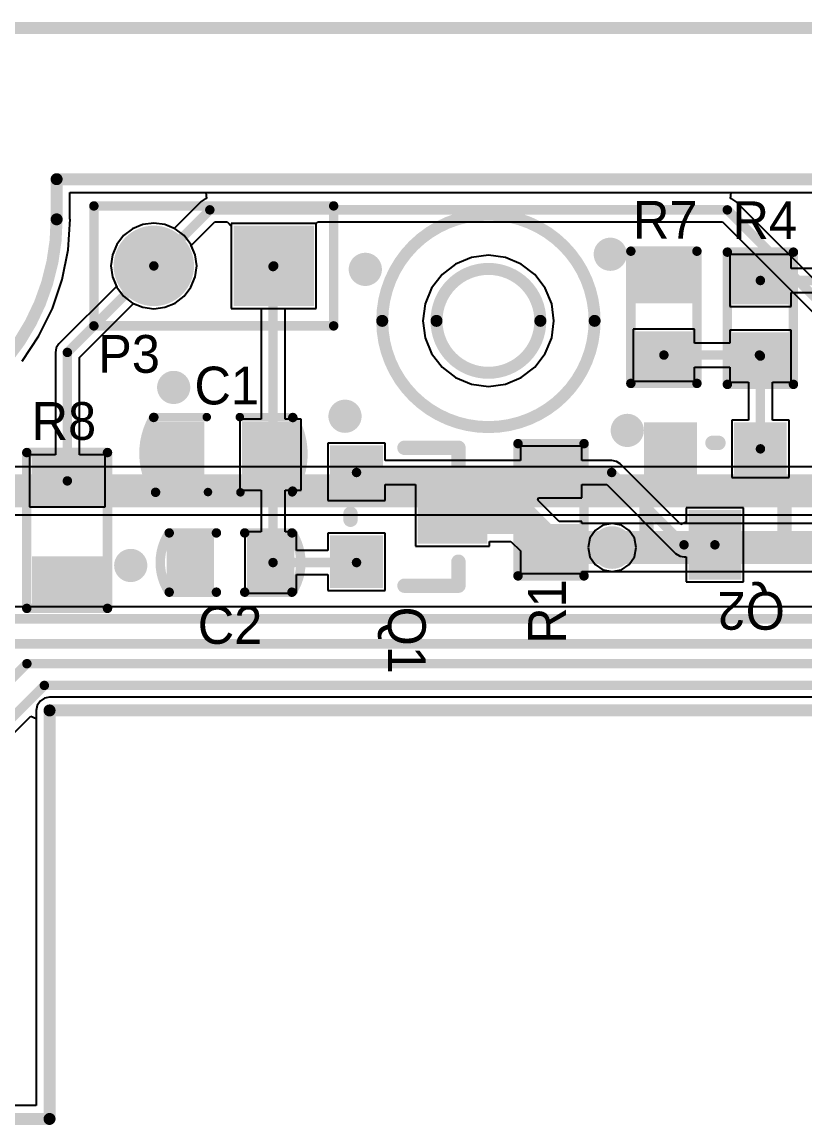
# Model space of a CAD drawing. Extents: x 6.88 to 10.89, y 6.77 to 7.93.
# Drawn here: x 7.535 to 8.188, y 6.994 to 7.913 of the extents above; entities that cross this region are included whole.
import ezdxf

# ---------------------------------------------------------------- set-up
doc = ezdxf.new("R2010")
doc.units = 0
doc.layers.get('0').update_dxf_attribs({"linetype": 'CONTINUOUS'})
for name, color, linetype in [('BOTTOMLAYER', 5, 'CONTINUOUS'), ('BOTTOMSOLDER', 6, 'CONTINUOUS'), ('KEEPOUTLAYER', 6, 'CONTINUOUS'), ('MULTILAYER', 9, 'CONTINUOUS'), ('TOPLAYER', 1, 'CONTINUOUS'), ('TOPOVERLAY', 2, 'CONTINUOUS'), ('TOPPASTE', 8, 'CONTINUOUS'), ('TOPSOLDER', 216, 'CONTINUOUS')]:
    doc.layers.add(name, color=color, linetype=linetype)

# ---------------------------------------------------------------- blocks, each defined once
blk = doc.blocks.new('R_0805_26')
at = {"layer": 'TOPLAYER'}
for points in [[(-0.015748, -0.02559), (0.015748, -0.02559), (-0.015748, 0.02559), (0.015748, 0.02559)], [(0.066929, -0.02559), (0.098425, -0.02559), (0.066929, 0.02559), (0.098425, 0.02559)]]:
    blk.add_solid(points, dxfattribs=at)
at = {"layer": 'TOPOVERLAY', "const_width": 0.007874}
for points in [[(-0.023622, 0.033858), (0.106299, 0.033858)], [(-0.023622, 0.033858), (-0.023622, -0.033465)], [(0.106299, 0.033858), (0.106299, -0.033465)], [(-0.023622, -0.033465), (0.106299, -0.033465)]]:
    blk.add_lwpolyline(points, dxfattribs=at)
at = {"layer": 'TOPOVERLAY', "const_width": 0.003937}
for points in [[(-0.02559, 0.033858, 1), (-0.021653, 0.033858, 1)], [(-0.02559, 0.033858, 1), (-0.021653, 0.033858, 1)], [(0.104331, 0.033858, 1), (0.108268, 0.033858, 1)], [(0.104331, 0.033858, 1), (0.108268, 0.033858, 1)], [(-0.02559, -0.033465, 1), (-0.021653, -0.033465, 1)], [(-0.02559, -0.033465, 1), (-0.021653, -0.033465, 1)], [(0.104331, -0.033465, 1), (0.108268, -0.033465, 1)], [(0.104331, -0.033465, 1), (0.108268, -0.033465, 1)]]:
    blk.add_lwpolyline(points, format="xyb", close=True, dxfattribs=at)
at = {"layer": 'TOPPASTE'}
for points in [[(-0.015748, -0.02559), (0.015748, -0.02559), (-0.015748, 0.02559), (0.015748, 0.02559)], [(0.066929, -0.02559), (0.098425, -0.02559), (0.066929, 0.02559), (0.098425, 0.02559)]]:
    blk.add_solid(points, dxfattribs=at)
at = {"layer": 'TOPSOLDER'}
for points in [[(-0.019748, -0.02959), (0.019748, -0.02959), (-0.019748, 0.02959), (0.019748, 0.02959)], [(0.062929, -0.02959), (0.102425, -0.02959), (0.062929, 0.02959), (0.102425, 0.02959)]]:
    blk.add_solid(points, dxfattribs=at)
blk = doc.blocks.new('R_0603_27')
at = {"layer": 'TOPLAYER'}
for points in [[(-0.015748, -0.019685), (-0.015748, 0.019685), (-0.047244, -0.019685), (-0.047244, 0.019685)], [(0.047244, -0.019685), (0.047244, 0.019685), (0.015748, -0.019685), (0.015748, 0.019685)]]:
    blk.add_solid(points, dxfattribs=at)
at = {"layer": 'TOPOVERLAY', "const_width": 0.007874}
for points in [[(-0.055118, -0.027559), (-0.055118, 0.027559)], [(0.055118, 0.027559), (-0.055118, 0.027559)], [(0.055118, -0.027559), (0.055118, 0.027559)], [(0.055118, -0.027559), (-0.055118, -0.027559)]]:
    blk.add_lwpolyline(points, dxfattribs=at)
at = {"layer": 'TOPOVERLAY', "const_width": 0.003937}
for points in [[(-0.057087, 0.027559, 1), (-0.05315, 0.027559, 1)], [(-0.057087, 0.027559, 1), (-0.05315, 0.027559, 1)], [(0.05315, 0.027559, 1), (0.057087, 0.027559, 1)], [(0.05315, 0.027559, 1), (0.057087, 0.027559, 1)], [(-0.057087, -0.027559, 1), (-0.05315, -0.027559, 1)], [(-0.057087, -0.027559, 1), (-0.05315, -0.027559, 1)], [(0.05315, -0.027559, 1), (0.057087, -0.027559, 1)], [(0.05315, -0.027559, 1), (0.057087, -0.027559, 1)]]:
    blk.add_lwpolyline(points, format="xyb", close=True, dxfattribs=at)
at = {"layer": 'TOPPASTE'}
for points in [[(-0.015748, -0.019685), (-0.015748, 0.019685), (-0.047244, -0.019685), (-0.047244, 0.019685)], [(0.047244, -0.019685), (0.047244, 0.019685), (0.015748, -0.019685), (0.015748, 0.019685)]]:
    blk.add_solid(points, dxfattribs=at)
at = {"layer": 'TOPSOLDER'}
for points in [[(-0.011748, -0.023685), (-0.011748, 0.023685), (-0.051244, -0.023685), (-0.051244, 0.023685)], [(0.051244, -0.023685), (0.051244, 0.023685), (0.011748, -0.023685), (0.011748, 0.023685)]]:
    blk.add_solid(points, dxfattribs=at)
blk = doc.blocks.new('R_0603_30')
at = {"layer": 'TOPLAYER'}
for points in [[(-0.015748, -0.019685), (-0.015748, 0.019685), (-0.047244, -0.019685), (-0.047244, 0.019685)], [(0.047244, -0.019685), (0.047244, 0.019685), (0.015748, -0.019685), (0.015748, 0.019685)]]:
    blk.add_solid(points, dxfattribs=at)
at = {"layer": 'TOPOVERLAY', "const_width": 0.007874}
for points in [[(-0.055118, -0.027559), (-0.055118, 0.027559)], [(0.055118, 0.027559), (-0.055118, 0.027559)], [(0.055118, -0.027559), (0.055118, 0.027559)], [(0.055118, -0.027559), (-0.055118, -0.027559)]]:
    blk.add_lwpolyline(points, dxfattribs=at)
at = {"layer": 'TOPOVERLAY', "const_width": 0.003937}
for points in [[(-0.057087, 0.027559, 1), (-0.05315, 0.027559, 1)], [(-0.057087, 0.027559, 1), (-0.05315, 0.027559, 1)], [(0.05315, 0.027559, 1), (0.057087, 0.027559, 1)], [(0.05315, 0.027559, 1), (0.057087, 0.027559, 1)], [(-0.057087, -0.027559, 1), (-0.05315, -0.027559, 1)], [(-0.057087, -0.027559, 1), (-0.05315, -0.027559, 1)], [(0.05315, -0.027559, 1), (0.057087, -0.027559, 1)], [(0.05315, -0.027559, 1), (0.057087, -0.027559, 1)]]:
    blk.add_lwpolyline(points, format="xyb", close=True, dxfattribs=at)
at = {"layer": 'TOPPASTE'}
for points in [[(-0.015748, -0.019685), (-0.015748, 0.019685), (-0.047244, -0.019685), (-0.047244, 0.019685)], [(0.047244, -0.019685), (0.047244, 0.019685), (0.015748, -0.019685), (0.015748, 0.019685)]]:
    blk.add_solid(points, dxfattribs=at)
at = {"layer": 'TOPSOLDER'}
for points in [[(-0.011748, -0.023685), (-0.011748, 0.023685), (-0.051244, -0.023685), (-0.051244, 0.023685)], [(0.051244, -0.023685), (0.051244, 0.023685), (0.011748, -0.023685), (0.011748, 0.023685)]]:
    blk.add_solid(points, dxfattribs=at)
blk = doc.blocks.new('R_0603_33')
at = {"layer": 'TOPLAYER'}
for points in [[(-0.015748, -0.019685), (-0.015748, 0.019685), (-0.047244, -0.019685), (-0.047244, 0.019685)], [(0.047244, -0.019685), (0.047244, 0.019685), (0.015748, -0.019685), (0.015748, 0.019685)]]:
    blk.add_solid(points, dxfattribs=at)
at = {"layer": 'TOPOVERLAY', "const_width": 0.007874}
for points in [[(-0.055118, -0.027559), (-0.055118, 0.027559)], [(0.055118, 0.027559), (-0.055118, 0.027559)], [(0.055118, -0.027559), (0.055118, 0.027559)], [(0.055118, -0.027559), (-0.055118, -0.027559)]]:
    blk.add_lwpolyline(points, dxfattribs=at)
at = {"layer": 'TOPOVERLAY', "const_width": 0.003937}
for points in [[(-0.057087, 0.027559, 1), (-0.05315, 0.027559, 1)], [(-0.057087, 0.027559, 1), (-0.05315, 0.027559, 1)], [(0.05315, 0.027559, 1), (0.057087, 0.027559, 1)], [(0.05315, 0.027559, 1), (0.057087, 0.027559, 1)], [(-0.057087, -0.027559, 1), (-0.05315, -0.027559, 1)], [(-0.057087, -0.027559, 1), (-0.05315, -0.027559, 1)], [(0.05315, -0.027559, 1), (0.057087, -0.027559, 1)], [(0.05315, -0.027559, 1), (0.057087, -0.027559, 1)]]:
    blk.add_lwpolyline(points, format="xyb", close=True, dxfattribs=at)
at = {"layer": 'TOPPASTE'}
for points in [[(-0.015748, -0.019685), (-0.015748, 0.019685), (-0.047244, -0.019685), (-0.047244, 0.019685)], [(0.047244, -0.019685), (0.047244, 0.019685), (0.015748, -0.019685), (0.015748, 0.019685)]]:
    blk.add_solid(points, dxfattribs=at)
at = {"layer": 'TOPSOLDER'}
for points in [[(-0.011748, -0.023685), (-0.011748, 0.023685), (-0.051244, -0.023685), (-0.051244, 0.023685)], [(0.051244, -0.023685), (0.051244, 0.023685), (0.011748, -0.023685), (0.011748, 0.023685)]]:
    blk.add_solid(points, dxfattribs=at)
blk = doc.blocks.new('SOT_23_35')
at = {"layer": 'TOPLAYER'}
for points in [[(-0.01748, 0.024969), (0.01852, 0.024969), (-0.01748, 0.074968), (0.01852, 0.074968)], [(-0.05548, -0.048031), (-0.01948, -0.048031), (-0.05548, -0.012032), (-0.01948, -0.012032)], [(0.01952, -0.048031), (0.05552, -0.048031), (0.01952, -0.012032), (0.05552, -0.012032)]]:
    blk.add_solid(points, dxfattribs=at)
at = {"layer": 'TOPOVERLAY', "const_width": 0.012}
for points in [[(-0.05748, 0.054969), (-0.05748, 0.009968)], [(-0.03748, 0.054969), (-0.05748, 0.054969)], [(0.05752, 0.054969), (0.03752, 0.054969)], [(0.05752, 0.054969), (0.05752, 0.009968)], [(0.00252, -0.035032), (-0.00248, -0.035032)]]:
    blk.add_lwpolyline(points, dxfattribs=at)
at = {"layer": 'TOPOVERLAY', "const_width": 0.006}
for points in [[(-0.06048, 0.054969, 1), (-0.05448, 0.054969, 1)], [(-0.06048, 0.054969, 1), (-0.05448, 0.054969, 1)], [(-0.04048, 0.054969, 1), (-0.03448, 0.054969, 1)], [(0.03452, 0.054969, 1), (0.04052, 0.054969, 1)], [(0.05452, 0.054969, 1), (0.06052, 0.054969, 1)], [(0.05452, 0.054969, 1), (0.06052, 0.054969, 1)], [(-0.06048, 0.009968, 1), (-0.05448, 0.009968, 1)], [(0.05452, 0.009968, 1), (0.06052, 0.009968, 1)], [(-0.00548, -0.035032, 1), (0.00052, -0.035032, 1)], [(-0.00048, -0.035032, 1), (0.00552, -0.035032, 1)]]:
    blk.add_lwpolyline(points, format="xyb", close=True, dxfattribs=at)
at = {"layer": 'TOPPASTE'}
for points in [[(-0.01748, 0.024969), (0.01852, 0.024969), (-0.01748, 0.074968), (0.01852, 0.074968)], [(-0.05548, -0.048031), (-0.01948, -0.048031), (-0.05548, -0.012032), (-0.01948, -0.012032)], [(0.01952, -0.048031), (0.05552, -0.048031), (0.01952, -0.012032), (0.05552, -0.012032)]]:
    blk.add_solid(points, dxfattribs=at)
at = {"layer": 'TOPSOLDER'}
for points in [[(-0.02148, 0.020969), (0.02252, 0.020969), (-0.02148, 0.078968), (0.02252, 0.078968)], [(-0.05948, -0.052032), (-0.01548, -0.052032), (-0.05948, -0.008032), (-0.01548, -0.008032)], [(0.01552, -0.052032), (0.05952, -0.052032), (0.01552, -0.008032), (0.05952, -0.008032)]]:
    blk.add_solid(points, dxfattribs=at)
blk = doc.blocks.new('SOT_23_36')
at = {"layer": 'TOPLAYER'}
for points in [[(-0.01748, 0.024969), (0.01852, 0.024969), (-0.01748, 0.074968), (0.01852, 0.074968)], [(-0.05548, -0.048031), (-0.01948, -0.048031), (-0.05548, -0.012032), (-0.01948, -0.012032)], [(0.01952, -0.048031), (0.05552, -0.048031), (0.01952, -0.012032), (0.05552, -0.012032)]]:
    blk.add_solid(points, dxfattribs=at)
at = {"layer": 'TOPOVERLAY', "const_width": 0.012}
for points in [[(-0.05748, 0.009968), (-0.05748, 0.054969)], [(-0.03748, 0.054969), (-0.05748, 0.054969)], [(0.05752, 0.054969), (0.03752, 0.054969)], [(0.05752, 0.009968), (0.05752, 0.054969)], [(0.00252, -0.035032), (-0.00248, -0.035032)]]:
    blk.add_lwpolyline(points, dxfattribs=at)
at = {"layer": 'TOPOVERLAY', "const_width": 0.006}
for points in [[(-0.06048, 0.054969, 1), (-0.05448, 0.054969, 1)], [(-0.06048, 0.054969, 1), (-0.05448, 0.054969, 1)], [(-0.04048, 0.054969, 1), (-0.03448, 0.054969, 1)], [(0.03452, 0.054969, 1), (0.04052, 0.054969, 1)], [(0.05452, 0.054969, 1), (0.06052, 0.054969, 1)], [(0.05452, 0.054969, 1), (0.06052, 0.054969, 1)], [(-0.06048, 0.009968, 1), (-0.05448, 0.009968, 1)], [(0.05452, 0.009968, 1), (0.06052, 0.009968, 1)], [(-0.00548, -0.035032, 1), (0.00052, -0.035032, 1)], [(-0.00048, -0.035032, 1), (0.00552, -0.035032, 1)]]:
    blk.add_lwpolyline(points, format="xyb", close=True, dxfattribs=at)
at = {"layer": 'TOPPASTE'}
for points in [[(-0.01748, 0.024969), (0.01852, 0.024969), (-0.01748, 0.074968), (0.01852, 0.074968)], [(-0.05548, -0.048031), (-0.01948, -0.048031), (-0.05548, -0.012032), (-0.01948, -0.012032)], [(0.01952, -0.048031), (0.05552, -0.048031), (0.01952, -0.012032), (0.05552, -0.012032)]]:
    blk.add_solid(points, dxfattribs=at)
at = {"layer": 'TOPSOLDER'}
for points in [[(-0.02148, 0.020969), (0.02252, 0.020969), (-0.02148, 0.078968), (0.02252, 0.078968)], [(-0.05948, -0.052032), (-0.01548, -0.052032), (-0.05948, -0.008032), (-0.01548, -0.008032)], [(0.01552, -0.052032), (0.05952, -0.052032), (0.01552, -0.008032), (0.05952, -0.008032)]]:
    blk.add_solid(points, dxfattribs=at)
blk = doc.blocks.new('HDR1X2_38')
at = {"layer": 'BOTTOMLAYER', "const_width": 0.029528}
blk.add_lwpolyline([(0.085236, 0, 1), (0.114764, 0, 1)], format="xyb", close=True, dxfattribs=at)
at = {"layer": 'BOTTOMLAYER'}
blk.add_solid([(-0.029528, -0.029528), (0.029528, -0.029528), (-0.029528, 0.029528), (0.029528, 0.029528)], dxfattribs=at)
at = {"layer": 'BOTTOMSOLDER', "const_width": 0.033528}
blk.add_lwpolyline([(0.083236, 0, 1), (0.116764, 0, 1)], format="xyb", close=True, dxfattribs=at)
at = {"layer": 'BOTTOMSOLDER'}
blk.add_solid([(-0.033528, -0.033528), (0.033528, -0.033528), (-0.033528, 0.033528), (0.033528, 0.033528)], dxfattribs=at)
at = {"layer": 'MULTILAYER', "const_width": 0.029528}
blk.add_lwpolyline([(0.085236, 0, 1), (0.114764, 0, 1)], format="xyb", close=True, dxfattribs=at)
at = {"layer": 'MULTILAYER'}
blk.add_solid([(-0.029528, -0.029528), (0.029528, -0.029528), (-0.029528, 0.029528), (0.029528, 0.029528)], dxfattribs=at)
at = {"layer": 'TOPLAYER', "const_width": 0.029528}
blk.add_lwpolyline([(0.085236, 0, 1), (0.114764, 0, 1)], format="xyb", close=True, dxfattribs=at)
at = {"layer": 'TOPLAYER'}
blk.add_solid([(-0.029528, -0.029528), (0.029528, -0.029528), (-0.029528, 0.029528), (0.029528, 0.029528)], dxfattribs=at)
at = {"layer": 'TOPOVERLAY', "const_width": 0.007874}
for points in [[(0.15, 0.05), (-0.05, 0.05)], [(-0.05, 0.05), (-0.05, -0.05)], [(0.15, 0.05), (0.15, -0.05)], [(0.15, -0.05), (-0.05, -0.05)]]:
    blk.add_lwpolyline(points, dxfattribs=at)
at = {"layer": 'TOPOVERLAY', "const_width": 0.003937}
for points in [[(-0.051969, 0.05, 1), (-0.048031, 0.05, 1)], [(-0.051969, 0.05, 1), (-0.048031, 0.05, 1)], [(0.148032, 0.05, 1), (0.151969, 0.05, 1)], [(0.148032, 0.05, 1), (0.151969, 0.05, 1)], [(-0.051969, -0.05, 1), (-0.048031, -0.05, 1)], [(-0.051969, -0.05, 1), (-0.048031, -0.05, 1)], [(0.148032, -0.05, 1), (0.151969, -0.05, 1)], [(0.148032, -0.05, 1), (0.151969, -0.05, 1)]]:
    blk.add_lwpolyline(points, format="xyb", close=True, dxfattribs=at)
at = {"layer": 'TOPSOLDER', "const_width": 0.033528}
blk.add_lwpolyline([(0.083236, 0, 1), (0.116764, 0, 1)], format="xyb", close=True, dxfattribs=at)
at = {"layer": 'TOPSOLDER'}
blk.add_solid([(-0.033528, -0.033528), (0.033528, -0.033528), (-0.033528, 0.033528), (0.033528, 0.033528)], dxfattribs=at)
blk = doc.blocks.new('C_0603_50')
at = {"layer": 'TOPLAYER'}
for points in [[(-0.017717, -0.019685), (-0.017717, 0.019685), (-0.049213, -0.019685), (-0.049213, 0.019685)], [(0.049213, -0.019685), (0.049213, 0.019685), (0.017717, -0.019685), (0.017717, 0.019685)]]:
    blk.add_solid(points, dxfattribs=at)
at = {"layer": 'TOPOVERLAY', "const_width": 0.007874}
for points in [[(-0.051181, -0.024708, -0.302775), (-0.051181, 0.024708)], [(0.051181, 0.024708, -0.302775), (0.051181, -0.024708)]]:
    blk.add_lwpolyline(points, format="xyb", dxfattribs=at)
at = {"layer": 'TOPOVERLAY', "const_width": 0.003937}
for points in [[(-0.05315, 0.024708, 1), (-0.049213, 0.024708, 1)], [(-0.05315, 0.024708, 1), (-0.049213, 0.024708, 1)], [(-0.01378, 0.024708, 1), (-0.009843, 0.024708, 1)], [(0.009843, 0.024708, 1), (0.01378, 0.024708, 1)], [(0.049213, 0.024708, 1), (0.05315, 0.024708, 1)], [(0.049213, 0.024708, 1), (0.05315, 0.024708, 1)], [(-0.05315, -0.024708, 1), (-0.049213, -0.024708, 1)], [(-0.05315, -0.024708, 1), (-0.049213, -0.024708, 1)], [(-0.01378, -0.024708, 1), (-0.009843, -0.024708, 1)], [(0.009843, -0.024708, 1), (0.01378, -0.024708, 1)], [(0.049213, -0.024708, 1), (0.05315, -0.024708, 1)], [(0.049213, -0.024708, 1), (0.05315, -0.024708, 1)]]:
    blk.add_lwpolyline(points, format="xyb", close=True, dxfattribs=at)
at = {"layer": 'TOPOVERLAY', "const_width": 0.007874}
for points in [[(-0.051181, 0.024708), (-0.011811, 0.024708)], [(0.011811, 0.024708), (0.051181, 0.024708)], [(-0.051181, -0.024708), (-0.011811, -0.024708)], [(0.011811, -0.024708), (0.051181, -0.024708)]]:
    blk.add_lwpolyline(points, dxfattribs=at)
at = {"layer": 'TOPPASTE'}
for points in [[(-0.017717, -0.019685), (-0.017717, 0.019685), (-0.049213, -0.019685), (-0.049213, 0.019685)], [(0.049213, -0.019685), (0.049213, 0.019685), (0.017717, -0.019685), (0.017717, 0.019685)]]:
    blk.add_solid(points, dxfattribs=at)
at = {"layer": 'TOPSOLDER'}
for points in [[(-0.013717, -0.023685), (-0.013717, 0.023685), (-0.053213, -0.023685), (-0.053213, 0.023685)], [(0.053213, -0.023685), (0.053213, 0.023685), (0.013717, -0.023685), (0.013717, 0.023685)]]:
    blk.add_solid(points, dxfattribs=at)
blk = doc.blocks.new('C_0805_51')
at = {"layer": 'TOPLAYER'}
for points in [[(-0.019685, -0.023622), (-0.019685, 0.023622), (-0.059055, -0.023622), (-0.059055, 0.023622)], [(0.059055, -0.023622), (0.059055, 0.023622), (0.019685, -0.023622), (0.019685, 0.023622)]]:
    blk.add_solid(points, dxfattribs=at)
at = {"layer": 'TOPOVERLAY', "const_width": 0.007874}
for points in [[(-0.056461, -0.03133, -0.285513), (-0.058073, 0.031043)], [(0.058, 0.031, -0.279994), (0.057775, -0.030364)]]:
    blk.add_lwpolyline(points, format="xyb", dxfattribs=at)
at = {"layer": 'TOPOVERLAY'}
for points, const_width in [([(-0.060042, 0.031043, 1), (-0.056105, 0.031043, 1)], 0.003937), ([(-0.059272, 0.031362, 1), (-0.055728, 0.031362, 1)], 0.003543), ([(-0.015551, 0.031362, 1), (-0.012008, 0.031362, 1)], 0.003543), ([(0.012008, 0.031362, 1), (0.015551, 0.031362, 1)], 0.003543), ([(0.056031, 0.031, 1), (0.059969, 0.031, 1)], 0.003937), ([(0.056228, 0.031362, 1), (0.059772, 0.031362, 1)], 0.003543), ([(-0.05843, -0.03133, 1), (-0.054493, -0.03133, 1)], 0.003937), ([(0.055807, -0.030364, 1), (0.059743, -0.030364, 1)], 0.003937), ([(-0.058272, -0.031138, 1), (-0.054728, -0.031138, 1)], 0.003543), ([(-0.014551, -0.031138, 1), (-0.011008, -0.031138, 1)], 0.003543), ([(0.012508, -0.031362, 1), (0.016051, -0.031362, 1)], 0.003543), ([(0.055728, -0.031362, 1), (0.059272, -0.031362, 1)], 0.003543)]:
    blk.add_lwpolyline(points, format="xyb", close=True, dxfattribs=dict(at, const_width=const_width))
at = {"layer": 'TOPOVERLAY', "const_width": 0.007087}
for points in [[(-0.0575, 0.031362), (-0.01378, 0.031362)], [(0.01378, 0.031362), (0.058, 0.031362)], [(-0.0565, -0.031138), (-0.012779, -0.031138)], [(0.01428, -0.031362), (0.0575, -0.031362)]]:
    blk.add_lwpolyline(points, dxfattribs=at)
at = {"layer": 'TOPPASTE'}
for points in [[(-0.019685, -0.023622), (-0.019685, 0.023622), (-0.059055, -0.023622), (-0.059055, 0.023622)], [(0.059055, -0.023622), (0.059055, 0.023622), (0.019685, -0.023622), (0.019685, 0.023622)]]:
    blk.add_solid(points, dxfattribs=at)
at = {"layer": 'TOPSOLDER'}
for points in [[(-0.015685, -0.027622), (-0.015685, 0.027622), (-0.063055, -0.027622), (-0.063055, 0.027622)], [(0.063055, -0.027622), (0.063055, 0.027622), (0.015685, -0.027622), (0.015685, 0.027622)]]:
    blk.add_solid(points, dxfattribs=at)

msp = doc.modelspace()

# ---------------------------------------------------------------- linework, layer by layer
at = {"layer": 'BOTTOMLAYER'}
for p, q in [((7.575149, 7.748873), (7.575149, 7.771219)), ((7.575149, 7.771219), (7.688619, 7.771219)), ((7.688619, 7.771219), (7.68911, 7.766243)), ((8.126193, 7.766243), (8.126683, 7.771219)), ((8.126683, 7.771219), (8.531587, 7.771219)), ((7.684728, 7.763843), (7.662198, 7.741314)), ((7.687983, 7.766019), (7.684728, 7.763843)), ((7.68911, 7.766243), (7.687983, 7.766019)), ((8.127319, 7.766019), (8.126193, 7.766243)), ((8.130575, 7.763843), (8.127319, 7.766019)), ((8.279231, 7.615187), (8.130575, 7.763843)), ((7.573689, 7.7235), (7.575352, 7.748873)), ((7.575352, 7.748873), (7.575149, 7.748873)), ((7.635864, 7.744559), (7.627245, 7.740988)), ((7.645114, 7.745776), (7.635864, 7.744559)), ((7.654364, 7.744559), (7.645114, 7.745776)), ((7.662198, 7.741314), (7.654364, 7.744559)), ((7.67639, 7.727122), (7.69598, 7.746712)), ((7.69598, 7.746712), (7.706145, 7.746712)), ((7.706145, 7.746712), (7.709681, 7.743176)), ((7.709681, 7.743176), (7.709681, 7.674605)), ((7.780547, 7.745471), (7.781788, 7.746712)), ((7.780547, 7.743176), (7.780547, 7.745471)), ((7.780547, 7.745471), (7.780547, 7.745471)), ((7.780547, 7.674605), (7.780547, 7.743176)), ((7.780547, 7.743176), (7.780547, 7.743176)), ((7.780547, 7.743176), (7.780547, 7.743176)), ((7.780547, 7.743176), (7.780547, 7.743176)), ((7.781788, 7.746712), (8.119322, 7.746712)), ((8.119322, 7.746712), (8.265038, 7.600995)), ((7.619843, 7.735309), (7.614164, 7.727907)), ((7.627245, 7.740988), (7.619843, 7.735309)), ((7.568728, 7.698561), (7.573689, 7.7235)), ((7.614164, 7.727907), (7.610593, 7.719288)), ((7.679635, 7.719288), (7.67639, 7.727122)), ((7.610593, 7.719288), (7.609375, 7.710038)), ((7.680853, 7.710038), (7.679635, 7.719288)), ((7.910042, 7.717038), (7.896854, 7.711576)), ((7.924194, 7.718901), (7.910042, 7.717038)), ((7.938346, 7.717038), (7.924194, 7.718901)), ((7.951534, 7.711576), (7.938346, 7.717038)), ((7.609375, 7.710038), (7.610593, 7.700788)), ((7.679635, 7.700788), (7.680853, 7.710038)), ((7.896854, 7.711576), (7.885529, 7.702886)), ((7.962859, 7.702886), (7.951534, 7.711576)), ((7.560555, 7.674482), (7.568728, 7.698561)), ((7.610593, 7.700788), (7.614164, 7.692168)), ((7.676065, 7.692168), (7.679635, 7.700788)), ((7.885529, 7.702886), (7.876839, 7.691561)), ((7.971549, 7.691561), (7.962859, 7.702886)), ((7.614164, 7.692168), (7.619843, 7.684767)), ((7.670385, 7.684767), (7.676065, 7.692168)), ((7.876839, 7.691561), (7.871377, 7.678373)), ((7.977011, 7.678373), (7.971549, 7.691561)), ((7.619843, 7.684767), (7.627245, 7.679087)), ((7.627245, 7.679087), (7.635864, 7.675517)), ((7.654364, 7.675517), (7.662983, 7.679087)), ((7.662983, 7.679087), (7.670385, 7.684767)), ((7.871377, 7.678373), (7.869514, 7.664221)), ((7.978874, 7.664221), (7.977011, 7.678373)), ((7.549308, 7.651677), (7.560555, 7.674482)), ((7.635864, 7.675517), (7.645114, 7.674299)), ((7.645114, 7.674299), (7.654364, 7.675517)), ((7.709681, 7.674605), (7.780547, 7.674605)), ((7.869514, 7.664221), (7.871377, 7.650069)), ((7.977011, 7.650069), (7.978874, 7.664221)), ((7.535181, 7.630534), (7.549308, 7.651677)), ((7.871377, 7.650069), (7.876839, 7.636881)), ((7.971549, 7.636881), (7.977011, 7.650069)), ((7.876839, 7.636881), (7.885529, 7.625556)), ((7.962859, 7.625556), (7.971549, 7.636881)), ((7.885529, 7.625556), (7.896854, 7.616866)), ((7.951534, 7.616866), (7.962859, 7.625556)), ((7.896854, 7.616866), (7.910042, 7.611404)), ((7.938346, 7.611404), (7.951534, 7.616866)), ((7.910042, 7.611404), (7.924194, 7.609541)), ((7.924194, 7.609541), (7.938346, 7.611404)), ((8.308866, 7.542566), (7.180172, 7.542566)), ((7.188485, 7.502425), (8.317179, 7.502425)), ((8.019744, 7.493785), (8.013233, 7.489434)), ((8.027425, 7.495312), (8.019744, 7.493785)), ((8.326573, 7.495312), (8.027425, 7.495312)), ((8.013233, 7.489434), (8.008882, 7.482922)), ((8.008882, 7.482922), (8.007354, 7.475242)), ((8.007354, 7.475242), (8.008882, 7.467561)), ((8.008882, 7.467561), (8.013233, 7.46105)), ((8.013233, 7.46105), (8.019744, 7.456699)), ((8.019744, 7.456699), (8.027425, 7.455171)), ((8.027425, 7.455171), (8.334886, 7.455171)), ((7.550262, 7.347287), (7.547852, 7.343679)), ((7.55387, 7.349697), (7.550262, 7.347287)), ((7.558125, 7.350543), (7.55387, 7.349697)), ((8.588105, 7.350543), (7.558125, 7.350543)), ((7.547852, 7.343679), (7.547006, 7.339424)), ((7.547006, 7.339424), (7.547006, 7.009992)), ((7.547006, 7.009992), (7.380959, 7.009992))]:
    msp.add_line(p, q, dxfattribs=at)
for points, const_width in [([(7.645114, 7.710038), (7.691823, 7.756747)], 0.007874), ([(7.691823, 7.756747), (8.123479, 7.756747)], 0.007874), ([(8.123479, 7.756747), (8.280786, 7.59944)], 0.007874), ([(7.180172, 7.522495), (8.317179, 7.522495)], 0.027559), ([(8.027425, 7.475242), (8.334886, 7.475242)], 0.027559)]:
    msp.add_lwpolyline(points, dxfattribs=dict(at, const_width=const_width))
for points, const_width in [([(7.689855, 7.756747, 1), (7.693792, 7.756747, 1)], 0.003937), ([(7.689855, 7.756747, 1), (7.693792, 7.756747, 1)], 0.003937), ([(8.12151, 7.756747, 1), (8.125447, 7.756747, 1)], 0.003937), ([(8.12151, 7.756747, 1), (8.125447, 7.756747, 1)], 0.003937), ([(8.02092, 7.719739, 1), (8.030762, 7.719739, 1)], 0.009843), ([(7.816589, 7.707141, 1), (7.826431, 7.707141, 1)], 0.009843), ([(7.643146, 7.710038, 1), (7.647083, 7.710038, 1)], 0.003937), ([(7.656746, 7.608716, 1), (7.666589, 7.608716, 1)], 0.009843), ([(7.79966, 7.5847, 1), (7.809502, 7.5847, 1)], 0.009843), ([(8.035093, 7.572889, 1), (8.044935, 7.572889, 1)], 0.009843), ([(8.020535, 7.475242, 1), (8.034315, 7.475242, 1)], 0.01378), ([(8.020535, 7.475242, 1), (8.034315, 7.475242, 1)], 0.01378), ([(7.62092, 7.460291, 1), (7.630762, 7.460291, 1)], 0.009843)]:
    msp.add_lwpolyline(points, format="xyb", close=True, dxfattribs=dict(at, const_width=const_width))
at = {"layer": 'BOTTOMSOLDER'}
for points, const_width in [([(8.01892, 7.719739, 1), (8.032762, 7.719739, 1)], 0.013843), ([(7.814589, 7.707141, 1), (7.828431, 7.707141, 1)], 0.013843), ([(7.654746, 7.608716, 1), (7.668589, 7.608716, 1)], 0.013843), ([(7.79766, 7.5847, 1), (7.811502, 7.5847, 1)], 0.013843), ([(8.033093, 7.572889, 1), (8.046935, 7.572889, 1)], 0.013843), ([(8.018535, 7.475242, 1), (8.036315, 7.475242, 1)], 0.01778), ([(7.61892, 7.460291, 1), (7.632762, 7.460291, 1)], 0.013843)]:
    msp.add_lwpolyline(points, format="xyb", close=True, dxfattribs=dict(at, const_width=const_width))
at = {"layer": 'KEEPOUTLAYER', "const_width": 0.01}
for points in [[(6.940014, 7.908322), (8.598905, 7.908322)], [(7.56403, 7.748873), (7.56403, 7.782338)], [(7.56403, 7.782338), (10.241197, 7.782338)], [(7.558125, 7.339424), (10.251039, 7.339424)], [(7.558125, 6.998873), (7.558125, 7.339424)], [(7.380959, 6.998873), (7.558125, 6.998873)]]:
    msp.add_lwpolyline(points, dxfattribs=at)
at = {"layer": 'KEEPOUTLAYER'}
for points, const_width in [([(7.56153, 7.782338, 1), (7.56653, 7.782338, 1)], 0.005), ([(7.56153, 7.782338, 1), (7.56653, 7.782338, 1)], 0.005), ([(7.56153, 7.748873, 1), (7.56653, 7.748873, 1)], 0.005), ([(7.56153, 7.748873, 1), (7.56653, 7.748873, 1)], 0.005), ([(7.967501, 7.664221, 1), (7.880887, 7.664221, 1)], 0.01), ([(7.878387, 7.664221, 1), (7.883387, 7.664221, 1)], 0.005), ([(7.965001, 7.664221, 1), (7.970001, 7.664221, 1)], 0.005), ([(7.555625, 7.339424, 1), (7.560625, 7.339424, 1)], 0.005), ([(7.555625, 7.339424, 1), (7.560625, 7.339424, 1)], 0.005), ([(7.555625, 6.998873, 1), (7.560625, 6.998873, 1)], 0.005), ([(7.555625, 6.998873, 1), (7.560625, 6.998873, 1)], 0.005)]:
    msp.add_lwpolyline(points, format="xyb", close=True, dxfattribs=dict(at, const_width=const_width))
at = {"layer": 'KEEPOUTLAYER', "const_width": 0.01}
msp.add_lwpolyline([(7.56403, 7.748873, -1), (7.197888, 7.748873)], format="xyb", dxfattribs=at)
at = {"layer": 'MULTILAYER'}
for points, const_width in [([(8.02092, 7.719739, 1), (8.030762, 7.719739, 1)], 0.009843), ([(7.816589, 7.707141, 1), (7.826431, 7.707141, 1)], 0.009843), ([(7.656746, 7.608716, 1), (7.666589, 7.608716, 1)], 0.009843), ([(7.79966, 7.5847, 1), (7.809502, 7.5847, 1)], 0.009843), ([(8.035093, 7.572889, 1), (8.044935, 7.572889, 1)], 0.009843), ([(8.020535, 7.475242, 1), (8.034315, 7.475242, 1)], 0.01378), ([(7.62092, 7.460291, 1), (7.630762, 7.460291, 1)], 0.009843)]:
    msp.add_lwpolyline(points, format="xyb", close=True, dxfattribs=dict(at, const_width=const_width))
at = {"layer": 'TOPLAYER'}
for p, q in [((7.575149, 7.748873), (7.575149, 7.771219)), ((7.575149, 7.771219), (8.534166, 7.771219)), ((7.573689, 7.7235), (7.575352, 7.748873)), ((7.575352, 7.748873), (7.575149, 7.748873)), ((7.635864, 7.744559), (7.627245, 7.740988)), ((7.645114, 7.745776), (7.635864, 7.744559)), ((7.654364, 7.744559), (7.645114, 7.745776)), ((7.662983, 7.740988), (7.654364, 7.744559)), ((7.780547, 7.745471), (7.709681, 7.745471)), ((7.709681, 7.745471), (7.709681, 7.674605)), ((7.780547, 7.674605), (7.780547, 7.745471)), ((7.619843, 7.735309), (7.614164, 7.727907)), ((7.627245, 7.740988), (7.619843, 7.735309)), ((7.670385, 7.735309), (7.662983, 7.740988)), ((7.676065, 7.727907), (7.670385, 7.735309)), ((7.568728, 7.698561), (7.573689, 7.7235)), ((7.614164, 7.727907), (7.610593, 7.719288)), ((7.679635, 7.719288), (7.676065, 7.727907)), ((7.610593, 7.719288), (7.609375, 7.710038)), ((7.680853, 7.710038), (7.679635, 7.719288)), ((7.910042, 7.717038), (7.896854, 7.711576)), ((7.924194, 7.718901), (7.910042, 7.717038)), ((7.938346, 7.717038), (7.924194, 7.718901)), ((7.951534, 7.711576), (7.938346, 7.717038)), ((8.176651, 7.719532), (8.12547, 7.719532)), ((8.12547, 7.719532), (8.12547, 7.676225)), ((8.176651, 7.707913), (8.176651, 7.719532)), ((7.609375, 7.710038), (7.610593, 7.700788)), ((7.679635, 7.700788), (7.680853, 7.710038)), ((7.896854, 7.711576), (7.885529, 7.702886)), ((7.962859, 7.702886), (7.951534, 7.711576)), ((8.381561, 7.707913), (8.176651, 7.707913)), ((7.560555, 7.674482), (7.568728, 7.698561)), ((7.610593, 7.700788), (7.613838, 7.692954)), ((7.676065, 7.692168), (7.679635, 7.700788)), ((7.885529, 7.702886), (7.876839, 7.691561)), ((7.971549, 7.691561), (7.962859, 7.702886)), ((7.613838, 7.692954), (7.565892, 7.645008)), ((7.670385, 7.684767), (7.676065, 7.692168)), ((7.876839, 7.691561), (7.871377, 7.678373)), ((7.977011, 7.678373), (7.971549, 7.691561)), ((8.176651, 7.676225), (8.176651, 7.687843)), ((8.176651, 7.687843), (8.377404, 7.687843)), ((7.583023, 7.633755), (7.62803, 7.678762)), ((7.62803, 7.678762), (7.635864, 7.675517)), ((7.654364, 7.675517), (7.662983, 7.679087)), ((7.662983, 7.679087), (7.670385, 7.684767)), ((7.871377, 7.678373), (7.869514, 7.664221)), ((7.978874, 7.664221), (7.977011, 7.678373)), ((7.549308, 7.651677), (7.560555, 7.674482)), ((7.635864, 7.675517), (7.645114, 7.674299)), ((7.645114, 7.674299), (7.654364, 7.675517)), ((7.709681, 7.674605), (7.734517, 7.674605)), ((7.734517, 7.674605), (7.734517, 7.582162)), ((7.754588, 7.582162), (7.754588, 7.674605)), ((7.754588, 7.674605), (7.780547, 7.674605)), ((8.12547, 7.676225), (8.176651, 7.676225)), ((7.869514, 7.664221), (7.871377, 7.650069)), ((7.977011, 7.650069), (7.978874, 7.664221)), ((7.535181, 7.630534), (7.549308, 7.651677)), ((7.871377, 7.650069), (7.876839, 7.636881)), ((7.971549, 7.636881), (7.977011, 7.650069)), ((8.096151, 7.657339), (8.04497, 7.657339)), ((8.04497, 7.657339), (8.04497, 7.614032)), ((8.096151, 7.645721), (8.096151, 7.657339)), ((8.176651, 7.656539), (8.12547, 7.656539)), ((8.12547, 7.656539), (8.12547, 7.645721)), ((8.176651, 7.613232), (8.176651, 7.656539)), ((7.563717, 7.641752), (7.562953, 7.637912)), ((7.565892, 7.645008), (7.563717, 7.641752)), ((8.12547, 7.645721), (8.096151, 7.645721)), ((7.562953, 7.637912), (7.562953, 7.552461)), ((7.583023, 7.552461), (7.583023, 7.633755)), ((7.876839, 7.636881), (7.885529, 7.625556)), ((7.962859, 7.625556), (7.971549, 7.636881)), ((7.885529, 7.625556), (7.896854, 7.616866)), ((7.951534, 7.616866), (7.962859, 7.625556)), ((8.096151, 7.614032), (8.096151, 7.62565)), ((8.096151, 7.62565), (8.12547, 7.62565)), ((8.12547, 7.62565), (8.12547, 7.613232)), ((7.896854, 7.616866), (7.910042, 7.611404)), ((7.938346, 7.611404), (7.951534, 7.616866)), ((8.04497, 7.614032), (8.096151, 7.614032)), ((8.12547, 7.613232), (8.141062, 7.613232)), ((8.141062, 7.613232), (8.141062, 7.58141)), ((8.161133, 7.58141), (8.161133, 7.613232)), ((8.161133, 7.613232), (8.176651, 7.613232)), ((7.910042, 7.611404), (7.924194, 7.609541)), ((7.924194, 7.609541), (7.938346, 7.611404)), ((7.734517, 7.582162), (7.716825, 7.582162)), ((7.716825, 7.582162), (7.716825, 7.523107)), ((7.768006, 7.582162), (7.754588, 7.582162)), ((7.768006, 7.523107), (7.768006, 7.582162)), ((8.141062, 7.58141), (8.127192, 7.58141)), ((8.127192, 7.58141), (8.127192, 7.533599)), ((8.175003, 7.58141), (8.161133, 7.58141)), ((8.175003, 7.533599), (8.175003, 7.58141)), ((7.838088, 7.562324), (7.790277, 7.562324)), ((7.790277, 7.562324), (7.790277, 7.514513)), ((7.838088, 7.547853), (7.838088, 7.562324)), ((8.002005, 7.559887), (7.950824, 7.559887)), ((7.950824, 7.559887), (7.950824, 7.547853)), ((8.002005, 7.547853), (8.002005, 7.559887)), ((7.562953, 7.552461), (7.541492, 7.552461)), ((7.541492, 7.552461), (7.541492, 7.509154)), ((7.604484, 7.552461), (7.583023, 7.552461)), ((7.604484, 7.509154), (7.604484, 7.552461)), ((7.950824, 7.547853), (7.838088, 7.547853)), ((8.027053, 7.547853), (8.002005, 7.547853)), ((8.030894, 7.54709), (8.027053, 7.547853)), ((8.034149, 7.544914), (8.030894, 7.54709)), ((8.084573, 7.494491), (8.034149, 7.544914)), ((8.127192, 7.533599), (8.175003, 7.533599)), ((7.716825, 7.523107), (7.734517, 7.523107)), ((7.734517, 7.523107), (7.734517, 7.488317)), ((7.754588, 7.488317), (7.754588, 7.523107)), ((7.754588, 7.523107), (7.768006, 7.523107)), ((7.838088, 7.514513), (7.838088, 7.527783)), ((7.838088, 7.527783), (7.863277, 7.527783)), ((7.863277, 7.527783), (7.863277, 7.524324)), ((7.863277, 7.524324), (7.863277, 7.524324)), ((7.863277, 7.524324), (7.863277, 7.476513)), ((8.002005, 7.51658), (8.002005, 7.527783)), ((8.002005, 7.527783), (8.022897, 7.527783)), ((8.022897, 7.527783), (8.080272, 7.470408)), ((7.790277, 7.514513), (7.838088, 7.514513)), ((7.96543, 7.51461), (7.966028, 7.51658)), ((7.983145, 7.496895), (7.96543, 7.51461)), ((7.966028, 7.51658), (8.002005, 7.51658)), ((7.541492, 7.509154), (7.604484, 7.509154)), ((8.137003, 7.508409), (8.089192, 7.508409)), ((8.089192, 7.508409), (8.089192, 7.496404)), ((8.137003, 7.446599), (8.137003, 7.508409)), ((8.002005, 7.496895), (7.983145, 7.496895)), ((8.002005, 7.495312), (8.002005, 7.496895)), ((8.027425, 7.495312), (8.002005, 7.495312)), ((8.035106, 7.493785), (8.027425, 7.495312)), ((8.041617, 7.489434), (8.035106, 7.493785)), ((8.089192, 7.496404), (8.084573, 7.494491)), ((7.734517, 7.488317), (7.720931, 7.488317)), ((7.720931, 7.488317), (7.720931, 7.437136)), ((7.764238, 7.488317), (7.754588, 7.488317)), ((7.764238, 7.472762), (7.764238, 7.488317)), ((7.838088, 7.487324), (7.790277, 7.487324)), ((7.790277, 7.487324), (7.790277, 7.472762)), ((7.838088, 7.439513), (7.838088, 7.487324)), ((8.045968, 7.482922), (8.041617, 7.489434)), ((7.863277, 7.476513), (7.925088, 7.476513)), ((7.925088, 7.476513), (7.925088, 7.480347)), ((7.925088, 7.480347), (7.942924, 7.480347)), ((7.942924, 7.480347), (7.950824, 7.472448)), ((8.047496, 7.475242), (8.045968, 7.482922)), ((8.045968, 7.467561), (8.047496, 7.475242)), ((7.790277, 7.472762), (7.764238, 7.472762)), ((7.950824, 7.472448), (7.950824, 7.453588)), ((8.041617, 7.46105), (8.045968, 7.467561)), ((8.080272, 7.470408), (8.083527, 7.468233)), ((8.083527, 7.468233), (8.084164, 7.468106)), ((8.084164, 7.468106), (8.087368, 7.467469)), ((8.087368, 7.467469), (8.089192, 7.467469)), ((8.089192, 7.467469), (8.089192, 7.446599)), ((8.035106, 7.456699), (8.041617, 7.46105)), ((7.764238, 7.437136), (7.764238, 7.452691)), ((7.764238, 7.452691), (7.790277, 7.452691)), ((7.790277, 7.452691), (7.790277, 7.439513)), ((7.950824, 7.453588), (8.002005, 7.453588)), ((8.002005, 7.453588), (8.002005, 7.455171)), ((8.002005, 7.455171), (8.027425, 7.455171)), ((8.027425, 7.455171), (8.035106, 7.456699)), ((7.790277, 7.439513), (7.838088, 7.439513)), ((8.089192, 7.446599), (8.137003, 7.446599)), ((7.720931, 7.437136), (7.764238, 7.437136)), ((8.292023, 7.425838), (7.329816, 7.425838)), ((7.352837, 7.145142), (7.542386, 7.334691)), ((7.542386, 7.334691), (7.547006, 7.332777)), ((7.547006, 7.332777), (7.547006, 7.009992)), ((7.547006, 7.009992), (7.477668, 7.009992))]:
    msp.add_line(p, q, dxfattribs=at)
for points, const_width in [([(8.02092, 7.719739, 1), (8.030762, 7.719739, 1)], 0.009843), ([(7.816589, 7.707141, 1), (7.826431, 7.707141, 1)], 0.009843), ([(7.643146, 7.710038, 1), (7.647083, 7.710038, 1)], 0.003937), ([(7.742584, 7.709476, 1), (7.746521, 7.709476, 1)], 0.003937), ([(7.742584, 7.709476, 1), (7.746521, 7.709476, 1)], 0.003937), ([(7.743146, 7.710038, 1), (7.747083, 7.710038, 1)], 0.003937), ([(8.149092, 7.697878, 1), (8.153029, 7.697878, 1)], 0.003937), ([(7.57102, 7.637912, 1), (7.574957, 7.637912, 1)], 0.003937), ([(7.57102, 7.637912, 1), (7.574957, 7.637912, 1)], 0.003937), ([(8.068592, 7.635686, 1), (8.072529, 7.635686, 1)], 0.003937), ([(8.148292, 7.635686, 1), (8.152229, 7.635686, 1)], 0.003937), ([(8.148292, 7.635686, 1), (8.152229, 7.635686, 1)], 0.003937), ([(8.149129, 7.634849, 1), (8.153066, 7.634849, 1)], 0.003937), ([(8.149129, 7.634849, 1), (8.153066, 7.634849, 1)], 0.003937), ([(7.656746, 7.608716, 1), (7.666589, 7.608716, 1)], 0.009843), ([(7.79966, 7.5847, 1), (7.809502, 7.5847, 1)], 0.009843), ([(8.035093, 7.572889, 1), (8.044935, 7.572889, 1)], 0.009843), ([(8.149129, 7.557504, 1), (8.153066, 7.557504, 1)], 0.003937), ([(7.812214, 7.537818, 1), (7.816151, 7.537818, 1)], 0.003937), ([(8.025085, 7.537818, 1), (8.029022, 7.537818, 1)], 0.003937), ([(8.025085, 7.537818, 1), (8.029022, 7.537818, 1)], 0.003937), ([(7.57102, 7.530807, 1), (7.574957, 7.530807, 1)], 0.003937), ([(7.887293, 7.500418, 1), (7.901072, 7.500418, 1)], 0.01378), ([(7.944348, 7.500418, 1), (7.958127, 7.500418, 1)], 0.01378), ([(7.944348, 7.500418, 1), (7.958127, 7.500418, 1)], 0.01378), ([(7.969524, 7.475242, 1), (7.983304, 7.475242, 1)], 0.01378), ([(7.969524, 7.475242, 1), (7.983304, 7.475242, 1)], 0.01378), ([(8.020535, 7.475242, 1), (8.034315, 7.475242, 1)], 0.01378), ([(8.020535, 7.475242, 1), (8.034315, 7.475242, 1)], 0.01378), ([(8.085399, 7.477504, 1), (8.089336, 7.477504, 1)], 0.003937), ([(8.085399, 7.477504, 1), (8.089336, 7.477504, 1)], 0.003937), ([(8.111129, 7.477504, 1), (8.115066, 7.477504, 1)], 0.003937), ([(7.62092, 7.460291, 1), (7.630762, 7.460291, 1)], 0.009843), ([(7.742584, 7.462727, 1), (7.746521, 7.462727, 1)], 0.003937), ([(7.742584, 7.462727, 1), (7.746521, 7.462727, 1)], 0.003937), ([(7.812214, 7.462727, 1), (7.816151, 7.462727, 1)], 0.003937), ([(7.537258, 7.378401, 1), (7.541195, 7.378401, 1)], 0.003937), ([(7.537258, 7.378401, 1), (7.541195, 7.378401, 1)], 0.003937), ([(7.551825, 7.360291, 1), (7.555762, 7.360291, 1)], 0.003937), ([(7.551825, 7.360291, 1), (7.555762, 7.360291, 1)], 0.003937)]:
    msp.add_lwpolyline(points, format="xyb", close=True, dxfattribs=dict(at, const_width=const_width))
for points, const_width in [([(7.572988, 7.637912), (7.645114, 7.710038)], 0.007874), ([(7.744553, 7.709476), (7.745114, 7.710038)], 0.007874), ([(7.744553, 7.462727), (7.744553, 7.709476)], 0.007874), ([(8.151061, 7.697878), (8.381561, 7.697878)], 0.007874), ([(7.572988, 7.530807), (7.572988, 7.637912)], 0.007874), ([(8.070561, 7.635686), (8.150261, 7.635686)], 0.007874), ([(8.150261, 7.635686), (8.151098, 7.634849)], 0.007874), ([(8.151098, 7.557504), (8.151098, 7.634849)], 0.007874), ([(7.814183, 7.537818), (8.027053, 7.537818)], 0.007874), ([(8.027053, 7.537818), (8.087368, 7.477504)], 0.007874), ([(7.894183, 7.500418), (7.951238, 7.500418)], 0.027559), ([(7.951238, 7.500418), (7.976414, 7.475242)], 0.027559), ([(7.976414, 7.475242), (8.027425, 7.475242)], 0.027559), ([(8.087368, 7.477504), (8.113098, 7.477504)], 0.007874), ([(7.744553, 7.462727), (7.814183, 7.462727)], 0.007874), ([(7.329816, 7.415802), (8.538472, 7.415802)], 0.007874), ([(7.522691, 7.394936), (8.55025, 7.394936)], 0.007874), ([(7.362276, 7.20145), (7.539227, 7.378401)], 0.007874), ([(7.539227, 7.378401), (8.555762, 7.378401)], 0.007874), ([(7.345741, 7.152238), (7.553794, 7.360291)], 0.007874), ([(7.553794, 7.360291), (8.562849, 7.360291)], 0.007874)]:
    msp.add_lwpolyline(points, dxfattribs=dict(at, const_width=const_width))
at = {"layer": 'TOPOVERLAY'}
for points, const_width in [([(8.012777, 7.664221, 1), (7.835611, 7.664221, 1)], 0.01), ([(7.833111, 7.664221, 1), (7.838111, 7.664221, 1)], 0.005), ([(8.010277, 7.664221, 1), (8.015277, 7.664221, 1)], 0.005)]:
    msp.add_lwpolyline(points, format="xyb", close=True, dxfattribs=dict(at, const_width=const_width))
at = {"layer": 'TOPSOLDER'}
for points, const_width in [([(8.01892, 7.719739, 1), (8.032762, 7.719739, 1)], 0.013843), ([(7.814589, 7.707141, 1), (7.828431, 7.707141, 1)], 0.013843), ([(7.654746, 7.608716, 1), (7.668589, 7.608716, 1)], 0.013843), ([(7.79766, 7.5847, 1), (7.811502, 7.5847, 1)], 0.013843), ([(8.033093, 7.572889, 1), (8.046935, 7.572889, 1)], 0.013843), ([(8.018535, 7.475242, 1), (8.036315, 7.475242, 1)], 0.01778), ([(7.61892, 7.460291, 1), (7.632762, 7.460291, 1)], 0.013843)]:
    msp.add_lwpolyline(points, format="xyb", close=True, dxfattribs=dict(at, const_width=const_width))

# ---------------------------------------------------------------- block references
for name, p, rotation in [('HDR1X2_38', (7.745114, 7.710038), 180), ('R_0603_27', (8.070561, 7.667182), 270), ('R_0603_30', (8.151061, 7.666382), 270), ('C_0805_51', (7.703046, 7.552635), 360), ('SOT_23_35', (8.113617, 7.527473), 180), ('R_0805_26', (7.572988, 7.44813), 90), ('SOT_23_36', (7.844214, 7.500938), 270), ('R_0603_33', (7.976414, 7.506738), 270), ('C_0603_50', (7.70912, 7.462727), 360)]:
    msp.add_blockref(name, p, dxfattribs=dict(rotation=rotation))

# ---------------------------------------------------------------- texts
at = {"layer": 'TOPOVERLAY'}
for s, rotation, p in [('R7', 360, (8.044738, 7.732731)), ('C1', 360, (7.678991, 7.594543)), ('R8', 360, (7.543164, 7.565015)), ('R1', 90, (7.988833, 7.394936)), ('Q2', 180, (8.17151, 7.438243)), ('C2', 360, (7.681746, 7.394936)), ('Q1', 270, (7.840408, 7.426039))]:
    msp.add_text(s, height=0.031496, rotation=rotation, dxfattribs=at).set_placement(p)
for s, p in [('R4', (8.127809, 7.732338)), ('P3', (7.598675, 7.620921))]:
    msp.add_text(s, height=0.031496, dxfattribs=at).set_placement(p)

doc.saveas('drawing.dxf')
